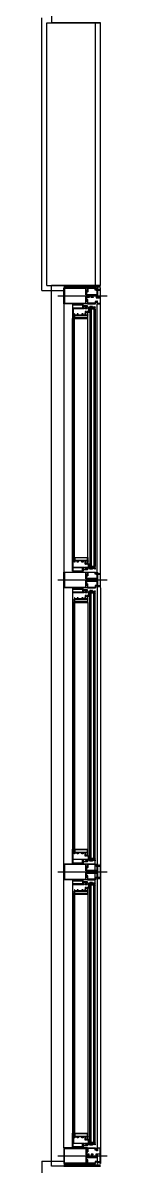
# Model space of a CAD drawing. Header units: millimetres. Extents: x 8456 to 190005487, y 619 to 455456909.
# Drawn here: x 197708 to 197749, y 155303 to 156027 of the extents above; entities that cross this region are included whole.
import ezdxf

# ---------------------------------------------------------------- set-up
doc = ezdxf.new("R2010")
doc.units = ezdxf.units.MM
doc.header["$LTSCALE"] = 400
doc.header["$MEASUREMENT"] = 0
doc.layers.get('0').update_dxf_attribs({"linetype": 'CONTINUOUS'})
doc.layers.get('Defpoints').update_dxf_attribs({"color": 153, "linetype": 'CONTINUOUS'})
for name, color, linetype in [('AA-HAT-타일', 8, 'CONTINUOUS'), ('AA-WALL-조적벽', 3, 'CONTINUOUS'), ('AA-WID', 4, 'CONTINUOUS')]:
    doc.layers.add(name, color=color, linetype=linetype)
doc.layers.add('G-창호공차', color=31, linetype='CONTINUOUS', plot=False)

# ---------------------------------------------------------------- blocks, each defined once
blk = doc.blocks.new('A$C2DB436D3')
at = {"layer": 'AA-HAT-타일', "color": 8}
for p, q in [((8763.9, 18348.8, 2515.7), (8763.9, 17552.4, 2515.7)), ((8755.1, 17310.4, 2515.7), (8755.1, 17556.8, 2515.7)), ((8807.9, 17314.8, 2515.7), (8807.9, 17552.4, 2515.7)), ((8755.1, 17310.4, 2515.7), (8774.9, 17310.4, 2515.7)), ((8763.9, 16518.4, 2515.7), (8763.9, 17314.8, 2515.7)), ((8755.1, 16522.8, 2515.7), (8755.1, 16263.2, 2515.7)), ((8755.1, 16522.8, 2515.7), (8774.9, 16522.8, 2515.7))]:
    blk.add_line(p, q, dxfattribs=at)
at = {"layer": 'AA-WALL-조적벽', "color": 8}
for p, q in [((8759.5, 17552.4, 2515.7), (8803.5, 17552.4, 2515.7)), ((8759.5, 17314.8, 2515.7), (8759.5, 17552.4, 2515.7)), ((8803.5, 17314.8, 2515.7), (8803.5, 17552.4, 2515.7)), ((8759.5, 17314.8, 2515.7), (8803.5, 17314.8, 2515.7))]:
    blk.add_line(p, q, dxfattribs=at)
at = {"layer": 'AA-WID', "color": 8}
for p, q in [((8769.6, 17305.4, 2515.7), (8813.9, 17305.4, 2515.7)), ((8774.9, 17298.3, 2515.7), (8774.9, 17055.7, 2515.7)), ((8783.7, 17068.9, 2515.7), (8783.7, 17294, 2515.7)), ((8796.1, 17289.7, 2515.7), (8796.5, 17289.7, 2515.7)), ((8802.9, 17293.3, 2515.7), (8797.6, 17293.9, 2515.7)), ((8798.3, 17293.3, 2515.7), (8799.6, 17293.3, 2515.7)), ((8798.3, 17293.3, 2515.7), (8798.3, 17060.6, 2515.7)), ((8803.1, 17293.3, 2515.7), (8798.3, 17293.3, 2515.7)), ((8799.4, 17293.3, 2515.7), (8799.4, 17060.6, 2515.7)), ((8802, 17293.3, 2515.7), (8802, 17060.6, 2515.7)), ((8803.1, 17293.3, 2515.7), (8803.1, 17060.6, 2515.7)), ((8804.9, 17055.7, 2515.7), (8804.9, 17298.3, 2515.7)), ((8807.9, 17055.7, 2515.7), (8807.9, 17298.3, 2515.7)), ((8782.6, 17068.9, 2515.7), (8782.6, 17285.1, 2515.7)), ((8784.4, 17068.9, 2515.7), (8784.4, 17285.1, 2515.7)), ((8796.5, 17068.9, 2515.7), (8796.5, 17288, 2515.7)), ((8798.3, 17060.6, 2515.7), (8799.6, 17060.6, 2515.7)), ((8802, 17060.6, 2515.7), (8803.1, 17060.6, 2515.7)), ((8769.6, 17048.6, 2515.7), (8813.9, 17048.6, 2515.7)), ((8774.9, 16534.9, 2515.7), (8774.9, 17041.4, 2515.7)), ((8804.9, 17041.4, 2515.7), (8804.9, 16534.9, 2515.7)), ((8807.9, 17041.4, 2515.7), (8807.9, 16534.9, 2515.7)), ((8798.3, 17036.5, 2515.7), (8799.6, 17036.5, 2515.7)), ((8798.3, 16796.6, 2515.7), (8798.3, 17036.5, 2515.7)), ((8799.4, 16796.6, 2515.7), (8799.4, 17036.5, 2515.7)), ((8802, 17036.5, 2515.7), (8803.1, 17036.5, 2515.7)), ((8802, 16796.6, 2515.7), (8802, 17036.5, 2515.7)), ((8803.1, 16539.8, 2515.7), (8803.1, 17036.5, 2515.7)), ((8782.6, 17028.2, 2515.7), (8782.6, 16804.9, 2515.7)), ((8783.7, 17028.2, 2515.7), (8783.7, 16804.9, 2515.7)), ((8784.4, 17028.2, 2515.7), (8784.4, 16804.9, 2515.7)), ((8796.5, 17028.2, 2515.7), (8796.5, 16798.7, 2515.7)), ((8798.3, 16796.6, 2515.7), (8799.6, 16796.6, 2515.7)), ((8802, 16796.6, 2515.7), (8803.1, 16796.6, 2515.7)), ((8769.6, 16784.6, 2515.7), (8813.9, 16784.6, 2515.7)), ((8798.3, 16539.8, 2515.7), (8798.3, 16772.5, 2515.7)), ((8798.3, 16772.5, 2515.7), (8799.6, 16772.5, 2515.7)), ((8799.4, 16539.8, 2515.7), (8799.4, 16772.5, 2515.7)), ((8802, 16539.8, 2515.7), (8802, 16772.5, 2515.7)), ((8802, 16772.5, 2515.7), (8803.1, 16772.5, 2515.7)), ((8782.6, 16764.2, 2515.7), (8782.6, 16548.1, 2515.7)), ((8783.7, 16764.2, 2515.7), (8783.7, 16539.1, 2515.7)), ((8784.4, 16764.2, 2515.7), (8784.4, 16548.1, 2515.7)), ((8796.5, 16770.4, 2515.7), (8796.5, 16545.1, 2515.7)), ((8796.1, 16543.4, 2515.7), (8796.5, 16543.4, 2515.7)), ((8802.9, 16539.8, 2515.7), (8797.6, 16539.2, 2515.7)), ((8798.3, 16539.8, 2515.7), (8799.6, 16539.8, 2515.7)), ((8803.1, 16539.8, 2515.7), (8798.3, 16539.8, 2515.7)), ((8769.6, 16527.7, 2515.7), (8813.9, 16527.7, 2515.7))]:
    blk.add_line(p, q, dxfattribs=at)
at = {"layer": 'AA-WID', "color": 8, "elevation": 2515.7}
for points in [[(8796.1, 17312.6), (8796.1, 17310.6, -1), (8795.8, 17310.6), (8795.8, 17310.8), (8795.5, 17310.8), (8795.5, 17309.5), (8795.8, 17309.5), (8795.8, 17309.7, -1), (8796.1, 17309.7), (8796.1, 17308.9, -0.414214), (8795.9, 17308.8), (8795.5, 17308.8, 0.414214), (8795.4, 17308.7), (8795.4, 17306.9, 0.414214), (8795.5, 17306.8), (8798.5, 17306.8), (8798.6, 17306.8), (8798.7, 17306.8), (8804.6, 17306.8, 0.414214), (8804.9, 17307.1), (8804.9, 17310), (8804.7, 17310, -1), (8804.7, 17310.4), (8804.9, 17310.4), (8804.9, 17312.6), (8805.3, 17312.6), (8805.3, 17311.5, 0.414214), (8805.4, 17311.4), (8807.2, 17311.4, -1), (8807.2, 17311), (8805.4, 17311, 0.414214), (8805.3, 17310.9), (8805.3, 17304.2, -0.414214), (8805.1, 17304), (8804.5, 17304), (8804.5, 17304.3), (8804.8, 17304.4, 0.322823), (8804.9, 17304.5), (8804.9, 17306.3, 0.414214), (8804.7, 17306.4), (8801.2, 17306.4, 0.414214), (8801.1, 17306.3), (8801.1, 17304.5, 0.284079), (8801.2, 17304.4), (8801.3, 17304.3), (8801.3, 17304), (8799.6, 17304, -0.414214), (8799.5, 17304.1), (8799.5, 17304.6, -1), (8799.8, 17304.6), (8799.8, 17304.5, 0.414214), (8799.9, 17304.4), (8800.5, 17304.4, 0.414214), (8800.7, 17304.6), (8800.7, 17306.2, 0.414214), (8800.5, 17306.4), (8799.9, 17306.4, 0.414214), (8799.8, 17306.3), (8799.8, 17306.2, -1), (8799.5, 17306.2), (8799.5, 17306.3, 0.414214), (8799.4, 17306.4), (8797.8, 17306.4, 0.414214), (8797.7, 17306.3), (8797.7, 17306.2, -1), (8797.4, 17306.2), (8797.4, 17306.3, 0.414214), (8797.3, 17306.4), (8796.7, 17306.4, 0.414214), (8796.5, 17306.2), (8796.5, 17304.6, 0.414214), (8796.7, 17304.4), (8797.3, 17304.4, 0.414214), (8797.4, 17304.5), (8797.4, 17304.6, -1), (8797.7, 17304.6), (8797.7, 17304.1, -0.414214), (8797.6, 17304), (8795.5, 17304, 0.414214), (8795.4, 17303.9), (8795.4, 17301.9, 0.414214), (8795.5, 17301.8), (8795.6, 17301.8, 0.414214), (8795.7, 17301.9), (8795.7, 17302.2, -1), (8796.1, 17302.2), (8796.1, 17301.1, -1), (8795.8, 17301.1), (8795.8, 17301.3), (8795.5, 17301.3), (8795.5, 17300), (8795.8, 17300), (8795.8, 17300.2, -1), (8796.1, 17300.2), (8796.1, 17298.3), (8774.9, 17298.3), (8774.9, 17312.6)], [(8795.8, 17306.3), (8795, 17306.3, -0.414214), (8794.8, 17306.4), (8794.8, 17311.9, 0.414214), (8794.7, 17312), (8775.6, 17312, 0.414214), (8775.5, 17311.9), (8775.5, 17298.9, 0.414214), (8775.6, 17298.8), (8794.7, 17298.8, 0.414214), (8794.8, 17298.9), (8794.8, 17304.4, -0.414214), (8795, 17304.5), (8795.8, 17304.5, 0.414214), (8795.9, 17304.6), (8795.9, 17306.2, 0.414214)], [(8795.6, 17309.5, -0.414214), (8795.5, 17309.6), (8795.5, 17310.6, -0.414214), (8795.6, 17310.8), (8795.7, 17310.8, -0.414214), (8795.8, 17310.6), (8795.8, 17310.5, 0.696601), (8796.1, 17310.5), (8796.1, 17312.6), (8803.3, 17312.6, -0.414214), (8803.5, 17312.3), (8803.5, 17310.9), (8804.7, 17310.9), (8804.7, 17310.5), (8803.3, 17310.5, -0.414214), (8803.1, 17310.7), (8803.1, 17312.1), (8796.6, 17312.1), (8796.6, 17309.1), (8796.1, 17309.1), (8796.1, 17309.8, 0.696601), (8795.8, 17309.8), (8795.8, 17309.6, -0.414214), (8795.7, 17309.5)], [(8807.5, 17311), (8805.5, 17311, 1), (8805.5, 17310.7), (8807.5, 17310.7, -0.414214), (8807.6, 17310.6), (8807.6, 17304.1, -0.414214), (8807.4, 17303.9), (8804.5, 17303.9), (8804.5, 17304.3), (8804.8, 17304.5), (8804.8, 17304.8), (8804.4, 17304.8, 0.414214), (8804.1, 17304.6), (8804.1, 17303.8, 0.414214), (8804.4, 17303.6), (8807.4, 17303.6, -0.414214), (8807.6, 17303.4), (8807.6, 17298.7, -0.414214), (8807.5, 17298.6), (8805.3, 17298.6, -0.414214), (8805.2, 17298.7), (8805.2, 17300.8), (8804.7, 17300.8, 1), (8804.7, 17300.5), (8804.9, 17300.5), (8804.9, 17298.3), (8807.9, 17298.3), (8807.9, 17312.6), (8807.6, 17312.6), (8807.6, 17311.1, -0.414214)], [(8795.6, 17301.3, 0.414214), (8795.5, 17301.2), (8795.5, 17300.2, 0.414214), (8795.6, 17300), (8795.7, 17300, 0.414214), (8795.8, 17300.2), (8795.8, 17300.3, -0.696601), (8796.1, 17300.3), (8796.1, 17298.3), (8803.3, 17298.3, 0.414214), (8803.5, 17298.5), (8803.5, 17299.9), (8804.7, 17299.9), (8804.7, 17300.3), (8803.3, 17300.3, 0.414214), (8803.1, 17300.1), (8803.1, 17298.7), (8796.6, 17298.7), (8796.6, 17301.7), (8796.1, 17301.7), (8796.1, 17301, -0.696601), (8795.8, 17301), (8795.8, 17301.2, 0.414214), (8795.7, 17301.3)], [(8783.7, 17285.1), (8783.7, 17285.8, 1), (8783.4, 17285.8), (8783.4, 17285.5), (8783.1, 17285.5), (8783.1, 17287.3), (8783.4, 17287.3), (8783.4, 17286.9, 1), (8783.7, 17286.9), (8783.7, 17287.7), (8783.1, 17287.7), (8783.1, 17293.7, -0.414213), (8783.3, 17294), (8793, 17294, 0.414213), (8793.1, 17294.1), (8793.1, 17294.5, 1), (8792.8, 17294.5), (8792.8, 17294.4), (8792.3, 17294.4, -0.414214), (8792.2, 17294.5), (8792.2, 17295.8, -0.414214), (8792.3, 17295.9), (8792.8, 17295.9), (8792.8, 17295.8, 1), (8793.1, 17295.8), (8793.1, 17295.9), (8794.2, 17295.9), (8794.2, 17295.8, 1), (8794.4, 17295.8), (8794.4, 17295.9), (8795, 17295.9, -0.414214), (8795.1, 17295.8), (8795.1, 17294.5, -0.414214), (8795, 17294.4), (8794.4, 17294.4), (8794.4, 17294.5, 1), (8794.2, 17294.5), (8794.2, 17294.1, 0.414214), (8794.3, 17294), (8796.1, 17294), (8796.1, 17294.7, 0.414214), (8795.9, 17294.8), (8795.9, 17294.8, 0.414214), (8795.8, 17294.7), (8795.8, 17294.4), (8795.5, 17294.4), (8795.5, 17295.9), (8795.8, 17295.9), (8795.8, 17295.6, 1), (8796.1, 17295.6), (8796.1, 17296.4), (8793.7, 17296.4), (8793.6, 17296.3), (8793.6, 17296.4), (8792.4, 17296.4, -0.414214), (8792.3, 17296.5), (8792.3, 17297.6), (8790.6, 17297.6), (8790.6, 17298, 0.414214), (8790.3, 17298.3, 0.414214), (8790.1, 17298), (8790.1, 17297.6), (8784.4, 17297.6), (8784.4, 17298, 0.414214), (8784.2, 17298.3, 0.414214), (8784, 17298), (8784, 17297.6), (8782.6, 17297.6), (8782.6, 17285.1)], [(8783.7, 17068.9), (8783.7, 17068.1, -1), (8783.4, 17068.1), (8783.4, 17068.5), (8783.1, 17068.5), (8783.1, 17066.7), (8783.4, 17066.7), (8783.4, 17067, -1), (8783.7, 17067), (8783.7, 17066.3), (8783.1, 17066.3), (8783.1, 17060.2, 0.414213), (8783.3, 17060), (8793, 17060, -0.414213), (8793.1, 17059.9), (8793.1, 17059.4, -1), (8792.8, 17059.4), (8792.8, 17059.6), (8792.3, 17059.6, 0.414214), (8792.2, 17059.4), (8792.2, 17058.1, 0.414214), (8792.3, 17058), (8792.8, 17058), (8792.8, 17058.1, -1), (8793.1, 17058.1), (8793.1, 17058), (8794.2, 17058), (8794.2, 17058.1, -1), (8794.4, 17058.1), (8794.4, 17058), (8795, 17058, 0.414214), (8795.1, 17058.1), (8795.1, 17059.4, 0.414214), (8795, 17059.6), (8794.4, 17059.6), (8794.4, 17059.4, -1), (8794.2, 17059.4), (8794.2, 17059.9, -0.414214), (8794.3, 17060), (8796.1, 17060), (8796.1, 17059.2, -0.414214), (8796, 17059.1), (8796, 17059.1, -0.414214), (8795.8, 17059.2), (8795.8, 17059.6), (8795.5, 17059.6), (8795.5, 17058), (8795.8, 17058), (8795.8, 17058.3, -1), (8796.1, 17058.3), (8796.1, 17057.6), (8793.7, 17057.6), (8793.6, 17057.6), (8793.6, 17057.6), (8792.4, 17057.6, 0.414214), (8792.3, 17057.5), (8792.3, 17056.4), (8790.6, 17056.4), (8790.6, 17055.9, -0.414214), (8790.3, 17055.7, -0.414214), (8790.1, 17055.9), (8790.1, 17056.4), (8784.4, 17056.4), (8784.4, 17055.9, -0.414214), (8784.2, 17055.7, -0.414214), (8784, 17055.9), (8784, 17056.4), (8782.6, 17056.4), (8782.6, 17068.9)], [(8795.6, 17052.7, -0.414214), (8795.5, 17052.8), (8795.5, 17053.8, -0.414214), (8795.6, 17053.9), (8795.7, 17053.9, -0.414214), (8795.8, 17053.8), (8795.8, 17053.6, 0.696601), (8796.1, 17053.6), (8796.1, 17055.7), (8803.3, 17055.7, -0.414214), (8803.5, 17055.5), (8803.5, 17054.1), (8804.7, 17054.1), (8804.7, 17053.6), (8803.3, 17053.6, -0.414214), (8803.1, 17053.8), (8803.1, 17055.3), (8796.6, 17055.3), (8796.6, 17052.3), (8796.1, 17052.3), (8796.1, 17053, 0.696601), (8795.8, 17053), (8795.8, 17052.8, -0.414214), (8795.7, 17052.7)], [(8783.7, 17028.2), (8783.7, 17029, 1), (8783.4, 17029), (8783.4, 17028.6), (8783.1, 17028.6), (8783.1, 17030.4), (8783.4, 17030.4), (8783.4, 17030.1, 1), (8783.7, 17030.1), (8783.7, 17030.8), (8783.1, 17030.8), (8783.1, 17036.9, -0.414213), (8783.3, 17037.1), (8793, 17037.1, 0.414213), (8793.1, 17037.2), (8793.1, 17037.7, 1), (8792.8, 17037.7), (8792.8, 17037.6), (8792.3, 17037.6, -0.414214), (8792.2, 17037.7), (8792.2, 17039, -0.414214), (8792.3, 17039.1), (8792.8, 17039.1), (8792.8, 17039, 1), (8793.1, 17039), (8793.1, 17039.1), (8794.2, 17039.1), (8794.2, 17039, 1), (8794.4, 17039), (8794.4, 17039.1), (8795, 17039.1, -0.414214), (8795.1, 17039), (8795.1, 17037.7, -0.414214), (8795, 17037.6), (8794.4, 17037.6), (8794.4, 17037.7, 1), (8794.2, 17037.7), (8794.2, 17037.2, 0.414214), (8794.3, 17037.1), (8796.1, 17037.1), (8796.1, 17037.9, 0.414214), (8796, 17038), (8796, 17038, 0.414214), (8795.8, 17037.9), (8795.8, 17037.6), (8795.5, 17037.6), (8795.5, 17039.1), (8795.8, 17039.1), (8795.8, 17038.8, 1), (8796.1, 17038.8), (8796.1, 17039.5), (8793.7, 17039.5), (8793.6, 17039.5), (8793.6, 17039.5), (8792.4, 17039.5, -0.414214), (8792.3, 17039.6), (8792.3, 17040.7), (8790.6, 17040.7), (8790.6, 17041.2, 0.414214), (8790.3, 17041.4, 0.414214), (8790.1, 17041.2), (8790.1, 17040.7), (8784.4, 17040.7), (8784.4, 17041.2, 0.414214), (8784.2, 17041.4, 0.414214), (8784, 17041.2), (8784, 17040.7), (8782.6, 17040.7), (8782.6, 17028.2)], [(8795.6, 17044.4, 0.414214), (8795.5, 17044.3), (8795.5, 17043.3, 0.414214), (8795.6, 17043.2), (8795.7, 17043.2, 0.414214), (8795.8, 17043.3), (8795.8, 17043.5, -0.696601), (8796.1, 17043.5), (8796.1, 17041.4), (8803.3, 17041.4, 0.414214), (8803.5, 17041.6), (8803.5, 17043.1), (8804.7, 17043.1), (8804.7, 17043.5), (8803.3, 17043.5, 0.414214), (8803.1, 17043.3), (8803.1, 17041.8), (8796.6, 17041.8), (8796.6, 17044.8), (8796.1, 17044.8), (8796.1, 17044.2, -0.696601), (8795.8, 17044.2), (8795.8, 17044.3, 0.414214), (8795.7, 17044.4)], [(8783.7, 16804.9), (8783.7, 16804.1, -1), (8783.4, 16804.1), (8783.4, 16804.5), (8783.1, 16804.5), (8783.1, 16802.7), (8783.4, 16802.7), (8783.4, 16803, -1), (8783.7, 16803), (8783.7, 16802.3), (8783.1, 16802.3), (8783.1, 16796.2, 0.414213), (8783.3, 16796), (8793, 16796, -0.414213), (8793.1, 16795.9), (8793.1, 16795.4, -1), (8792.8, 16795.4), (8792.8, 16795.6), (8792.3, 16795.6, 0.414214), (8792.2, 16795.4), (8792.2, 16794.1, 0.414214), (8792.3, 16794), (8792.8, 16794), (8792.8, 16794.1, -1), (8793.1, 16794.1), (8793.1, 16794), (8794.2, 16794), (8794.2, 16794.1, -1), (8794.4, 16794.1), (8794.4, 16794), (8795, 16794, 0.414214), (8795.1, 16794.1), (8795.1, 16795.4, 0.414214), (8795, 16795.6), (8794.4, 16795.6), (8794.4, 16795.4, -1), (8794.2, 16795.4), (8794.2, 16795.9, -0.414214), (8794.3, 16796), (8796.1, 16796), (8796.1, 16795.2, -0.414214), (8796, 16795.1), (8796, 16795.1, -0.414214), (8795.8, 16795.2), (8795.8, 16795.6), (8795.5, 16795.6), (8795.5, 16794), (8795.8, 16794), (8795.8, 16794.3, -1), (8796.1, 16794.3), (8796.1, 16793.6), (8793.7, 16793.6), (8793.6, 16793.6), (8793.6, 16793.6), (8792.4, 16793.6, 0.414214), (8792.3, 16793.5), (8792.3, 16792.4), (8790.6, 16792.4), (8790.6, 16791.9, -0.414214), (8790.3, 16791.7, -0.414214), (8790.1, 16791.9), (8790.1, 16792.4), (8784.4, 16792.4), (8784.4, 16791.9, -0.414214), (8784.2, 16791.7, -0.414214), (8784, 16791.9), (8784, 16792.4), (8782.6, 16792.4), (8782.6, 16804.9)], [(8795.6, 16788.7, -0.414214), (8795.5, 16788.8), (8795.5, 16789.8, -0.414214), (8795.6, 16789.9), (8795.7, 16789.9, -0.414214), (8795.8, 16789.8), (8795.8, 16789.6, 0.696601), (8796.1, 16789.6), (8796.1, 16791.7), (8803.3, 16791.7, -0.414214), (8803.5, 16791.5), (8803.5, 16790.1), (8804.7, 16790.1), (8804.7, 16789.6), (8803.3, 16789.6, -0.414214), (8803.1, 16789.8), (8803.1, 16791.3), (8796.6, 16791.3), (8796.6, 16788.3), (8796.1, 16788.3), (8796.1, 16789, 0.696601), (8795.8, 16789), (8795.8, 16788.8, -0.414214), (8795.7, 16788.7)], [(8783.7, 16764.2), (8783.7, 16765, 1), (8783.4, 16765), (8783.4, 16764.6), (8783.1, 16764.6), (8783.1, 16766.4), (8783.4, 16766.4), (8783.4, 16766.1, 1), (8783.7, 16766.1), (8783.7, 16766.8), (8783.1, 16766.8), (8783.1, 16772.9, -0.414213), (8783.3, 16773.1), (8793, 16773.1, 0.414213), (8793.1, 16773.2), (8793.1, 16773.7, 1), (8792.8, 16773.7), (8792.8, 16773.6), (8792.3, 16773.6, -0.414214), (8792.2, 16773.7), (8792.2, 16775, -0.414214), (8792.3, 16775.1), (8792.8, 16775.1), (8792.8, 16775, 1), (8793.1, 16775), (8793.1, 16775.1), (8794.2, 16775.1), (8794.2, 16775, 1), (8794.4, 16775), (8794.4, 16775.1), (8795, 16775.1, -0.414214), (8795.1, 16775), (8795.1, 16773.7, -0.414214), (8795, 16773.6), (8794.4, 16773.6), (8794.4, 16773.7, 1), (8794.2, 16773.7), (8794.2, 16773.2, 0.414214), (8794.3, 16773.1), (8796.1, 16773.1), (8796.1, 16773.9, 0.414214), (8796, 16774), (8796, 16774, 0.414214), (8795.8, 16773.9), (8795.8, 16773.6), (8795.5, 16773.6), (8795.5, 16775.1), (8795.8, 16775.1), (8795.8, 16774.8, 1), (8796.1, 16774.8), (8796.1, 16775.5), (8793.7, 16775.5), (8793.6, 16775.5), (8793.6, 16775.5), (8792.4, 16775.5, -0.414214), (8792.3, 16775.6), (8792.3, 16776.7), (8790.6, 16776.7), (8790.6, 16777.2, 0.414214), (8790.3, 16777.4, 0.414214), (8790.1, 16777.2), (8790.1, 16776.7), (8784.4, 16776.7), (8784.4, 16777.2, 0.414214), (8784.2, 16777.4, 0.414214), (8784, 16777.2), (8784, 16776.7), (8782.6, 16776.7), (8782.6, 16764.2)], [(8795.6, 16780.4, 0.414214), (8795.5, 16780.3), (8795.5, 16779.3, 0.414214), (8795.6, 16779.2), (8795.7, 16779.2, 0.414214), (8795.8, 16779.3), (8795.8, 16779.5, -0.696601), (8796.1, 16779.5), (8796.1, 16777.4), (8803.3, 16777.4, 0.414214), (8803.5, 16777.6), (8803.5, 16779.1), (8804.7, 16779.1), (8804.7, 16779.5), (8803.3, 16779.5, 0.414214), (8803.1, 16779.3), (8803.1, 16777.8), (8796.6, 16777.8), (8796.6, 16780.8), (8796.1, 16780.8), (8796.1, 16780.2, -0.696601), (8795.8, 16780.2), (8795.8, 16780.3, 0.414214), (8795.7, 16780.4)], [(8783.7, 16548.1), (8783.7, 16547.3, -1), (8783.4, 16547.3), (8783.4, 16547.6), (8783.1, 16547.6), (8783.1, 16545.9), (8783.4, 16545.9), (8783.4, 16546.2, -1), (8783.7, 16546.2), (8783.7, 16545.4), (8783.1, 16545.4), (8783.1, 16539.4, 0.414213), (8783.3, 16539.1), (8793, 16539.1, -0.414213), (8793.1, 16539), (8793.1, 16538.6, -1), (8792.8, 16538.6), (8792.8, 16538.7), (8792.3, 16538.7, 0.414214), (8792.2, 16538.6), (8792.2, 16537.3, 0.414214), (8792.3, 16537.2), (8792.8, 16537.2), (8792.8, 16537.3, -1), (8793.1, 16537.3), (8793.1, 16537.2), (8794.2, 16537.2), (8794.2, 16537.3, -1), (8794.4, 16537.3), (8794.4, 16537.2), (8795, 16537.2, 0.414214), (8795.1, 16537.3), (8795.1, 16538.6, 0.414214), (8795, 16538.7), (8794.4, 16538.7), (8794.4, 16538.6, -1), (8794.2, 16538.6), (8794.2, 16539, -0.414214), (8794.3, 16539.1), (8796.1, 16539.1), (8796.1, 16538.4, -0.414214), (8795.9, 16538.3), (8795.9, 16538.3, -0.414214), (8795.8, 16538.4), (8795.8, 16538.7), (8795.5, 16538.7), (8795.5, 16537.2), (8795.8, 16537.2), (8795.8, 16537.5, -1), (8796.1, 16537.5), (8796.1, 16536.7), (8793.7, 16536.7), (8793.6, 16536.8), (8793.6, 16536.7), (8792.4, 16536.7, 0.414214), (8792.3, 16536.6), (8792.3, 16535.5), (8790.6, 16535.5), (8790.6, 16535.1, -0.414214), (8790.3, 16534.9, -0.414214), (8790.1, 16535.1), (8790.1, 16535.5), (8784.4, 16535.5), (8784.4, 16535.1, -0.414214), (8784.2, 16534.9, -0.414214), (8784, 16535.1), (8784, 16535.5), (8782.6, 16535.5), (8782.6, 16548.1)], [(8796.1, 16520.6), (8796.1, 16522.5, 1), (8795.8, 16522.5), (8795.8, 16522.3), (8795.5, 16522.3), (8795.5, 16523.6), (8795.8, 16523.6), (8795.8, 16523.4, 1), (8796.1, 16523.4), (8796.1, 16524.2, 0.414214), (8795.9, 16524.3), (8795.5, 16524.3, -0.414214), (8795.4, 16524.4), (8795.4, 16526.2, -0.414214), (8795.5, 16526.3), (8798.5, 16526.3), (8798.6, 16526.3), (8798.7, 16526.3), (8804.6, 16526.3, -0.414214), (8804.9, 16526.1), (8804.9, 16523.1), (8804.7, 16523.1, 1), (8804.7, 16522.8), (8804.9, 16522.8), (8804.9, 16520.6), (8805.3, 16520.6), (8805.3, 16521.6, -0.414214), (8805.4, 16521.7), (8807.2, 16521.7, 1), (8807.2, 16522.1), (8805.4, 16522.1, -0.414214), (8805.3, 16522.2), (8805.3, 16528.9, 0.414214), (8805.1, 16529.1), (8804.5, 16529.1), (8804.5, 16528.8), (8804.8, 16528.7, -0.322823), (8804.9, 16528.6), (8804.9, 16526.8, -0.414214), (8804.7, 16526.7), (8801.2, 16526.7, -0.414214), (8801.1, 16526.8), (8801.1, 16528.6, -0.284079), (8801.2, 16528.7), (8801.3, 16528.8), (8801.3, 16529.1), (8799.6, 16529.1, 0.414214), (8799.5, 16529), (8799.5, 16528.5, 1), (8799.8, 16528.5), (8799.8, 16528.6, -0.414214), (8799.9, 16528.7), (8800.5, 16528.7, -0.414214), (8800.7, 16528.5), (8800.7, 16526.9, -0.414214), (8800.5, 16526.7), (8799.9, 16526.7, -0.414214), (8799.8, 16526.8), (8799.8, 16526.9, 1), (8799.5, 16526.9), (8799.5, 16526.8, -0.414214), (8799.4, 16526.7), (8797.8, 16526.7, -0.414214), (8797.7, 16526.8), (8797.7, 16526.9, 1), (8797.4, 16526.9), (8797.4, 16526.8, -0.414214), (8797.3, 16526.7), (8796.7, 16526.7, -0.414214), (8796.5, 16526.9), (8796.5, 16528.5, -0.414214), (8796.7, 16528.7), (8797.3, 16528.7, -0.414214), (8797.4, 16528.6), (8797.4, 16528.5, 1), (8797.7, 16528.5), (8797.7, 16529, 0.414214), (8797.6, 16529.1), (8795.5, 16529.1, -0.414214), (8795.4, 16529.2), (8795.4, 16531.2, -0.414214), (8795.5, 16531.3), (8795.6, 16531.3, -0.414214), (8795.7, 16531.2), (8795.7, 16530.9, 1), (8796.1, 16530.9), (8796.1, 16532, 1), (8795.8, 16532), (8795.8, 16531.8), (8795.5, 16531.8), (8795.5, 16533.1), (8795.8, 16533.1), (8795.8, 16532.9, 1), (8796.1, 16532.9), (8796.1, 16534.9), (8774.9, 16534.9), (8774.9, 16520.6)], [(8795.8, 16526.8), (8795, 16526.8, 0.414214), (8794.8, 16526.7), (8794.8, 16521.2, -0.414214), (8794.7, 16521.1), (8775.6, 16521.1, -0.414214), (8775.5, 16521.2), (8775.5, 16534.2, -0.414214), (8775.6, 16534.3), (8794.7, 16534.3, -0.414214), (8794.8, 16534.2), (8794.8, 16528.7, 0.414214), (8795, 16528.6), (8795.8, 16528.6, -0.414214), (8795.9, 16528.5), (8795.9, 16526.9, -0.414214)], [(8795.6, 16531.8, -0.414214), (8795.5, 16531.9), (8795.5, 16532.9, -0.414214), (8795.6, 16533.1), (8795.7, 16533.1, -0.414214), (8795.8, 16532.9), (8795.8, 16532.8, 0.696601), (8796.1, 16532.8), (8796.1, 16534.9), (8803.3, 16534.9, -0.414214), (8803.5, 16534.6), (8803.5, 16533.2), (8804.7, 16533.2), (8804.7, 16532.8), (8803.3, 16532.8, -0.414214), (8803.1, 16533), (8803.1, 16534.4), (8796.6, 16534.4), (8796.6, 16531.4), (8796.1, 16531.4), (8796.1, 16532.1, 0.696601), (8795.8, 16532.1), (8795.8, 16531.9, -0.414214), (8795.7, 16531.8)], [(8807.5, 16522.1), (8805.5, 16522.1, -1), (8805.5, 16522.4), (8807.5, 16522.4, 0.414214), (8807.6, 16522.5), (8807.6, 16529, 0.414214), (8807.4, 16529.2), (8804.5, 16529.2), (8804.5, 16528.8), (8804.8, 16528.6), (8804.8, 16528.3), (8804.4, 16528.3, -0.414214), (8804.1, 16528.5), (8804.1, 16529.3, -0.414214), (8804.4, 16529.5), (8807.4, 16529.5, 0.414214), (8807.6, 16529.7), (8807.6, 16534.4, 0.414214), (8807.5, 16534.5), (8805.3, 16534.5, 0.414214), (8805.2, 16534.4), (8805.2, 16532.3), (8804.7, 16532.3, -1), (8804.7, 16532.7), (8804.9, 16532.7), (8804.9, 16534.9), (8807.9, 16534.9), (8807.9, 16520.6), (8807.6, 16520.6), (8807.6, 16522, 0.414214)], [(8795.6, 16523.6, 0.414214), (8795.5, 16523.5), (8795.5, 16522.5, 0.414214), (8795.6, 16522.3), (8795.7, 16522.3, 0.414214), (8795.8, 16522.5), (8795.8, 16522.6, -0.696601), (8796.1, 16522.6), (8796.1, 16520.6), (8803.3, 16520.6, 0.414214), (8803.5, 16520.8), (8803.5, 16522.2), (8804.7, 16522.2), (8804.7, 16522.6), (8803.3, 16522.6, 0.414214), (8803.1, 16522.4), (8803.1, 16521), (8796.6, 16521), (8796.6, 16524), (8796.1, 16524), (8796.1, 16523.3, -0.696601), (8795.8, 16523.3), (8795.8, 16523.5, 0.414214), (8795.7, 16523.6)]]:
    blk.add_lwpolyline(points, format="xyb", close=True, dxfattribs=at)
for points in [[(8791.8, 17297.2), (8791.8, 17294.4), (8783.1, 17294.4), (8783.1, 17297.2)], [(8802.9, 17293.3), (8797.6, 17293.3), (8797.6, 17293.9), (8802.9, 17293.9)], [(8784.8, 17285.5), (8784.8, 17287.7), (8796.1, 17287.7), (8796.1, 17285.5)], [(8784.8, 17068.5), (8784.8, 17066.3), (8796.1, 17066.3), (8796.1, 17068.5)], [(8791.8, 17056.8), (8791.8, 17059.6), (8783.1, 17059.6), (8783.1, 17056.8)], [(8802.9, 17060.6), (8797.6, 17060.6), (8797.6, 17060.1), (8802.9, 17060.1)], [(8791.8, 17040.3), (8791.8, 17037.6), (8783.1, 17037.6), (8783.1, 17040.3)], [(8784.8, 17028.6), (8784.8, 17030.8), (8796.1, 17030.8), (8796.1, 17028.6)], [(8802.9, 17036.5), (8797.6, 17036.5), (8797.6, 17037), (8802.9, 17037)], [(8784.8, 16804.5), (8784.8, 16802.3), (8796.1, 16802.3), (8796.1, 16804.5)], [(8791.8, 16792.8), (8791.8, 16795.6), (8783.1, 16795.6), (8783.1, 16792.8)], [(8802.9, 16796.6), (8797.6, 16796.6), (8797.6, 16796.1), (8802.9, 16796.1)], [(8791.8, 16776.3), (8791.8, 16773.6), (8783.1, 16773.6), (8783.1, 16776.3)], [(8802.9, 16772.5), (8797.6, 16772.5), (8797.6, 16773), (8802.9, 16773)], [(8784.8, 16764.6), (8784.8, 16766.8), (8796.1, 16766.8), (8796.1, 16764.6)], [(8784.8, 16547.6), (8784.8, 16545.4), (8796.1, 16545.4), (8796.1, 16547.6)], [(8791.8, 16536), (8791.8, 16538.7), (8783.1, 16538.7), (8783.1, 16536)], [(8802.9, 16539.8), (8797.6, 16539.8), (8797.6, 16539.2), (8802.9, 16539.2)]]:
    blk.add_lwpolyline(points, close=True, dxfattribs=at)
for points in [[(8796.5, 17288), (8796.6, 17288, 1), (8796.6, 17288.4), (8796.5, 17288.4), (8796.5, 17289.2), (8796.4, 17289.2), (8796.5, 17289.3), (8796.5, 17290.8), (8797.6, 17290.8), (8797.6, 17293.9), (8798, 17293.9), (8798, 17294.2), (8797.6, 17294.2), (8797.6, 17294.6), (8800.8, 17294.6), (8800.8, 17294.2), (8800.4, 17294.2), (8800.4, 17293.9), (8801.1, 17293.9), (8801.1, 17294.6), (8803.1, 17294.6), (8803.1, 17295.5, 0.414214), (8803, 17295.6), (8802.8, 17295.6, 0.414214), (8802.8, 17295.5), (8802.8, 17295.1), (8800.7, 17295.1), (8800.7, 17295.8), (8800.1, 17295.8, 0.414214), (8800, 17295.7), (8800, 17295.5, 0.414214), (8800.1, 17295.4), (8800.3, 17295.4), (8800.3, 17295.1), (8800, 17295.1), (8799.5, 17295.1), (8799.5, 17295.8), (8798.5, 17295.8, 0.414214), (8798.4, 17295.7), (8798.4, 17295.5, 0.414214), (8798.5, 17295.4), (8799, 17295.4), (8799, 17295.1), (8797.2, 17295.1), (8797.2, 17291.3), (8795.7, 17291.3, 0.414214), (8795.6, 17291.2, 0.414214), (8795.7, 17291), (8795.9, 17291, -0.414214), (8796.1, 17290.9, -0.414214), (8795.9, 17290.8), (8794.6, 17290.8, -0.414214), (8794.4, 17290.9, -0.414214), (8794.6, 17291), (8794.8, 17291, 0.414214), (8794.9, 17291.2, 0.414214), (8794.8, 17291.3), (8794.1, 17291.3), (8794.1, 17289.9, 0.414214), (8794.2, 17289.8), (8794.6, 17289.8, 1), (8794.6, 17290, -0.414214), (8794.5, 17290.1), (8794.5, 17290.2, -0.414214), (8794.7, 17290.3), (8795.9, 17290.3, -0.414214), (8796.1, 17290.2), (8796.1, 17290.1, -0.414214), (8795.9, 17290, 1), (8795.9, 17289.8, -0.414214), (8796.1, 17289.7), (8796.1, 17288.8, -0.414214), (8795.9, 17288.7, 1), (8795.9, 17288.4, -0.414214), (8796.1, 17288.3), (8796.1, 17288.3, -0.414214), (8795.9, 17288.1), (8794.7, 17288.1, -0.414214), (8794.5, 17288.3), (8794.5, 17288.3, -0.414214), (8794.6, 17288.4, 1), (8794.6, 17288.7), (8794.2, 17288.7, 0.414214), (8794.1, 17288.5), (8794.1, 17288.1), (8792.2, 17288.1), (8792.2, 17289.2), (8791.2, 17289.2), (8791.2, 17288.8), (8791.8, 17288.8), (8791.8, 17288.1), (8787.4, 17288.1), (8787.4, 17288.8), (8787.9, 17288.8), (8787.9, 17289.2), (8786.9, 17289.2), (8786.9, 17288.1), (8784.8, 17288.1), (8784.8, 17289.2), (8784.4, 17289.2), (8784.4, 17285.1), (8796.5, 17285.1), (8796.5, 17288)], [(8796.5, 17065.9), (8796.6, 17065.9, -1), (8796.6, 17065.6), (8796.5, 17065.6), (8796.5, 17064.8), (8796.4, 17064.7), (8796.5, 17064.7), (8796.5, 17063.1), (8797.6, 17063.1), (8797.6, 17060.1), (8798, 17060.1), (8798, 17059.8), (8797.6, 17059.8), (8797.6, 17059.3), (8800.8, 17059.3), (8800.8, 17059.8), (8800.4, 17059.8), (8800.4, 17060.1), (8801.1, 17060.1), (8801.1, 17059.3), (8803.1, 17059.3), (8803.1, 17058.5, -0.414214), (8803, 17058.4), (8802.8, 17058.4, -0.414214), (8802.8, 17058.5), (8802.8, 17058.9), (8800.7, 17058.9), (8800.7, 17058.2), (8800.1, 17058.2, -0.414214), (8800, 17058.3), (8800, 17058.4, -0.414214), (8800.1, 17058.5), (8800.3, 17058.5), (8800.3, 17058.9), (8800, 17058.9), (8799.5, 17058.9), (8799.5, 17058.2), (8798.5, 17058.2, -0.414214), (8798.4, 17058.3), (8798.4, 17058.4, -0.414214), (8798.5, 17058.5), (8799, 17058.5), (8799, 17058.9), (8797.2, 17058.9), (8797.2, 17062.7), (8795.7, 17062.7, -0.414214), (8795.6, 17062.8, -0.414214), (8795.7, 17062.9), (8795.9, 17062.9, 0.414214), (8796.1, 17063, 0.414214), (8795.9, 17063.2), (8794.6, 17063.2, 0.414214), (8794.4, 17063, 0.414214), (8794.6, 17062.9), (8794.8, 17062.9, -0.414214), (8794.9, 17062.8, -0.414214), (8794.8, 17062.7), (8794.1, 17062.7), (8794.1, 17064, -0.414214), (8794.2, 17064.2), (8794.6, 17064.2, -1), (8794.6, 17063.9, 0.414214), (8794.5, 17063.8), (8794.5, 17063.8, 0.414214), (8794.7, 17063.6), (8795.9, 17063.6, 0.414214), (8796.1, 17063.8), (8796.1, 17063.8, 0.414214), (8796, 17063.9, -1), (8796, 17064.2, 0.414214), (8796.1, 17064.3), (8796.1, 17065.2, 0.414214), (8796, 17065.3, -1), (8796, 17065.5, 0.414214), (8796.1, 17065.6), (8796.1, 17065.7, 0.414214), (8795.9, 17065.8), (8794.7, 17065.8, 0.414214), (8794.5, 17065.7), (8794.5, 17065.6, 0.414214), (8794.6, 17065.5, -1), (8794.6, 17065.3), (8794.2, 17065.3, -0.414214), (8794.1, 17065.4), (8794.1, 17065.8), (8792.2, 17065.8), (8792.2, 17064.7), (8791.2, 17064.7), (8791.2, 17065.2), (8791.8, 17065.2), (8791.8, 17065.8), (8787.4, 17065.8), (8787.4, 17065.2), (8787.9, 17065.2), (8787.9, 17064.7), (8786.9, 17064.7), (8786.9, 17065.8), (8784.8, 17065.8), (8784.8, 17064.7), (8784.4, 17064.7), (8784.4, 17068.9), (8796.5, 17068.9), (8796.5, 17065.9)], [(8774.9, 17041.4), (8774.9, 17055.7), (8796.1, 17055.7), (8796.1, 17053.7, -1), (8795.8, 17053.7), (8795.8, 17053.9), (8795.5, 17053.9), (8795.5, 17052.6), (8795.8, 17052.6), (8795.8, 17052.8, -1), (8796.1, 17052.8), (8796.1, 17052.1, -0.414214), (8795.9, 17052), (8795.5, 17052, 0.414214), (8795.4, 17051.9), (8795.4, 17050.1, 0.414214), (8795.5, 17050), (8798.5, 17050), (8798.6, 17049.9), (8798.7, 17050), (8804.6, 17050, 0.414214), (8804.9, 17050.2), (8804.9, 17053.2), (8804.7, 17053.2, -1), (8804.7, 17053.5), (8804.9, 17053.5), (8804.9, 17055.7), (8805.3, 17055.7), (8805.3, 17054.6, 0.414214), (8805.4, 17054.5), (8807.2, 17054.5, -1), (8807.2, 17054.2), (8805.4, 17054.2, 0.414214), (8805.3, 17054.1), (8805.3, 17048.6), (8805.3, 17043, 0.414214), (8805.4, 17042.9), (8807.2, 17042.9, -1), (8807.2, 17042.6), (8805.4, 17042.6, 0.414214), (8805.3, 17042.5), (8805.3, 17041.4), (8804.9, 17041.4), (8804.9, 17043.6), (8804.7, 17043.6, -1), (8804.7, 17043.9), (8804.9, 17043.9), (8804.9, 17046.9, 0.414214), (8804.6, 17047.1), (8798.7, 17047.1), (8798.6, 17047.2), (8798.5, 17047.1), (8795.5, 17047.1, 0.414214), (8795.4, 17047), (8795.4, 17045.3, 0.414214), (8795.5, 17045.1), (8795.9, 17045.1, -0.414214), (8796.1, 17045), (8796.1, 17044.3, -1), (8795.8, 17044.3), (8795.8, 17044.5), (8795.5, 17044.5), (8795.5, 17043.2), (8795.8, 17043.2), (8795.8, 17043.4, -1), (8796.1, 17043.4), (8796.1, 17041.4), (8774.9, 17041.4)], [(8795.9, 17048.6), (8795.9, 17049.3, 0.414214), (8795.8, 17049.4), (8795, 17049.4, -0.414214), (8794.8, 17049.5), (8794.8, 17055, 0.414214), (8794.7, 17055.2), (8775.5, 17055.2), (8775.5, 17042), (8794.7, 17042, 0.414214), (8794.8, 17042.1), (8794.8, 17047.6, -0.414214), (8795, 17047.7), (8795.8, 17047.7, 0.414214), (8795.9, 17047.8), (8795.9, 17048.6)], [(8807.9, 17048.6), (8807.9, 17055.7), (8807.6, 17055.7), (8807.6, 17054.3, -0.414214), (8807.5, 17054.2), (8805.5, 17054.2, 1), (8805.5, 17053.8), (8807.5, 17053.8, -0.414214), (8807.6, 17053.7), (8807.6, 17043.3), (8805.5, 17043.3, 1), (8805.5, 17042.9), (8807.5, 17042.9, -0.414214), (8807.6, 17042.8), (8807.6, 17041.4), (8807.9, 17041.4), (8807.9, 17048.6)], [(8800.7, 17048.6), (8800.7, 17049.4, 0.414214), (8800.5, 17049.5), (8799.9, 17049.5, 0.414214), (8799.8, 17049.4), (8799.8, 17049.4, -1), (8799.5, 17049.4), (8799.5, 17049.4, 0.414214), (8799.4, 17049.5), (8797.8, 17049.5, 0.414214), (8797.7, 17049.4), (8797.7, 17049.4, -1), (8797.4, 17049.4), (8797.4, 17049.4, 0.414214), (8797.3, 17049.5), (8796.7, 17049.5, 0.414214), (8796.5, 17049.4), (8796.5, 17048.6)], [(8800.7, 17048.6), (8800.7, 17047.7, -0.414214), (8800.5, 17047.6), (8799.9, 17047.6, -0.414214), (8799.8, 17047.7), (8799.8, 17047.7, 1), (8799.5, 17047.7), (8799.5, 17047.7, -0.414214), (8799.4, 17047.6), (8797.8, 17047.6, -0.414214), (8797.7, 17047.7), (8797.7, 17047.7, 1), (8797.4, 17047.7), (8797.4, 17047.7, -0.414214), (8797.3, 17047.6), (8796.7, 17047.6, -0.414214), (8796.5, 17047.7), (8796.5, 17048.6)], [(8796.5, 17031.2), (8796.6, 17031.2, 1), (8796.6, 17031.5), (8796.5, 17031.5), (8796.5, 17032.3), (8796.4, 17032.4), (8796.5, 17032.4), (8796.5, 17034), (8797.6, 17034), (8797.6, 17037), (8798, 17037), (8798, 17037.3), (8797.6, 17037.3), (8797.6, 17037.8), (8800.8, 17037.8), (8800.8, 17037.3), (8800.4, 17037.3), (8800.4, 17037), (8801.1, 17037), (8801.1, 17037.8), (8803.1, 17037.8), (8803.1, 17038.7, 0.414214), (8803, 17038.7), (8802.8, 17038.7, 0.414214), (8802.8, 17038.7), (8802.8, 17038.2), (8800.7, 17038.2), (8800.7, 17038.9), (8800.1, 17038.9, 0.414214), (8800, 17038.8), (8800, 17038.7, 0.414214), (8800.1, 17038.6), (8800.3, 17038.6), (8800.3, 17038.2), (8800, 17038.2), (8799.5, 17038.2), (8799.5, 17038.9), (8798.5, 17038.9, 0.414214), (8798.4, 17038.8), (8798.4, 17038.7, 0.414214), (8798.5, 17038.6), (8799, 17038.6), (8799, 17038.2), (8797.2, 17038.2), (8797.2, 17034.4), (8795.7, 17034.4, 0.414214), (8795.6, 17034.3, 0.414214), (8795.7, 17034.2), (8795.9, 17034.2, -0.414214), (8796.1, 17034.1, -0.414214), (8795.9, 17033.9), (8794.6, 17033.9, -0.414214), (8794.4, 17034.1, -0.414214), (8794.6, 17034.2), (8794.8, 17034.2, 0.414214), (8794.9, 17034.3, 0.414214), (8794.8, 17034.4), (8794.1, 17034.4), (8794.1, 17033.1, 0.414214), (8794.2, 17033), (8794.6, 17033, 1), (8794.6, 17033.2, -0.414214), (8794.5, 17033.3), (8794.5, 17033.3, -0.414214), (8794.7, 17033.5), (8795.9, 17033.5, -0.414214), (8796.1, 17033.3), (8796.1, 17033.3, -0.414214), (8796, 17033.2, 1), (8796, 17033, -0.414214), (8796.1, 17032.8), (8796.1, 17031.9, -0.414214), (8796, 17031.8, 1), (8796, 17031.6, -0.414214), (8796.1, 17031.5), (8796.1, 17031.4, -0.414214), (8795.9, 17031.3), (8794.7, 17031.3, -0.414214), (8794.5, 17031.4), (8794.5, 17031.5, -0.414214), (8794.6, 17031.6, 1), (8794.6, 17031.8), (8794.2, 17031.8, 0.414214), (8794.1, 17031.7), (8794.1, 17031.3), (8792.2, 17031.3), (8792.2, 17032.4), (8791.2, 17032.4), (8791.2, 17031.9), (8791.8, 17031.9), (8791.8, 17031.3), (8787.4, 17031.3), (8787.4, 17031.9), (8787.9, 17031.9), (8787.9, 17032.4), (8786.9, 17032.4), (8786.9, 17031.3), (8784.8, 17031.3), (8784.8, 17032.4), (8784.4, 17032.4), (8784.4, 17028.2), (8796.5, 17028.2), (8796.5, 17031.2)], [(8796.5, 16801.9), (8796.6, 16801.9, -1), (8796.6, 16801.6), (8796.5, 16801.6), (8796.5, 16800.8), (8796.4, 16800.7), (8796.5, 16800.7), (8796.5, 16799.1), (8797.6, 16799.1), (8797.6, 16796.1), (8798, 16796.1), (8798, 16795.8), (8797.6, 16795.8), (8797.6, 16795.3), (8800.8, 16795.3), (8800.8, 16795.8), (8800.4, 16795.8), (8800.4, 16796.1), (8801.1, 16796.1), (8801.1, 16795.3), (8803.1, 16795.3), (8803.1, 16794.5, -0.414214), (8803, 16794.4), (8802.8, 16794.4, -0.414214), (8802.8, 16794.5), (8802.8, 16794.9), (8800.7, 16794.9), (8800.7, 16794.2), (8800.1, 16794.2, -0.414214), (8800, 16794.3), (8800, 16794.4, -0.414214), (8800.1, 16794.5), (8800.3, 16794.5), (8800.3, 16794.9), (8800, 16794.9), (8799.5, 16794.9), (8799.5, 16794.2), (8798.5, 16794.2, -0.414214), (8798.4, 16794.3), (8798.4, 16794.4, -0.414214), (8798.5, 16794.5), (8799, 16794.5), (8799, 16794.9), (8797.2, 16794.9), (8797.2, 16798.7), (8795.7, 16798.7, -0.414214), (8795.6, 16798.8, -0.414214), (8795.7, 16798.9), (8795.9, 16798.9, 0.414214), (8796.1, 16799, 0.414214), (8795.9, 16799.2), (8794.6, 16799.2, 0.414214), (8794.4, 16799, 0.414214), (8794.6, 16798.9), (8794.8, 16798.9, -0.414214), (8794.9, 16798.8, -0.414214), (8794.8, 16798.7), (8794.1, 16798.7), (8794.1, 16800, -0.414214), (8794.2, 16800.2), (8794.6, 16800.2, -1), (8794.6, 16799.9, 0.414214), (8794.5, 16799.8), (8794.5, 16799.8, 0.414214), (8794.7, 16799.6), (8795.9, 16799.6, 0.414214), (8796.1, 16799.8), (8796.1, 16799.8, 0.414214), (8796, 16799.9, -1), (8796, 16800.2, 0.414214), (8796.1, 16800.3), (8796.1, 16801.2, 0.414214), (8796, 16801.3, -1), (8796, 16801.5, 0.414214), (8796.1, 16801.6), (8796.1, 16801.7, 0.414214), (8795.9, 16801.8), (8794.7, 16801.8, 0.414214), (8794.5, 16801.7), (8794.5, 16801.6, 0.414214), (8794.6, 16801.5, -1), (8794.6, 16801.3), (8794.2, 16801.3, -0.414214), (8794.1, 16801.4), (8794.1, 16801.8), (8792.2, 16801.8), (8792.2, 16800.7), (8791.2, 16800.7), (8791.2, 16801.2), (8791.8, 16801.2), (8791.8, 16801.8), (8787.4, 16801.8), (8787.4, 16801.2), (8787.9, 16801.2), (8787.9, 16800.7), (8786.9, 16800.7), (8786.9, 16801.8), (8784.8, 16801.8), (8784.8, 16800.7), (8784.4, 16800.7), (8784.4, 16804.9), (8796.5, 16804.9), (8796.5, 16801.9)], [(8774.9, 16777.4), (8774.9, 16791.7), (8796.1, 16791.7), (8796.1, 16789.7, -1), (8795.8, 16789.7), (8795.8, 16789.9), (8795.5, 16789.9), (8795.5, 16788.6), (8795.8, 16788.6), (8795.8, 16788.8, -1), (8796.1, 16788.8), (8796.1, 16788.1, -0.414214), (8795.9, 16788), (8795.5, 16788, 0.414214), (8795.4, 16787.9), (8795.4, 16786.1, 0.414214), (8795.5, 16786), (8798.5, 16786), (8798.6, 16785.9), (8798.7, 16786), (8804.6, 16786, 0.414214), (8804.9, 16786.2), (8804.9, 16789.2), (8804.7, 16789.2, -1), (8804.7, 16789.5), (8804.9, 16789.5), (8804.9, 16791.7), (8805.3, 16791.7), (8805.3, 16790.6, 0.414214), (8805.4, 16790.5), (8807.2, 16790.5, -1), (8807.2, 16790.2), (8805.4, 16790.2, 0.414214), (8805.3, 16790.1), (8805.3, 16784.6), (8805.3, 16779, 0.414214), (8805.4, 16778.9), (8807.2, 16778.9, -1), (8807.2, 16778.6), (8805.4, 16778.6, 0.414214), (8805.3, 16778.5), (8805.3, 16777.4), (8804.9, 16777.4), (8804.9, 16779.6), (8804.7, 16779.6, -1), (8804.7, 16779.9), (8804.9, 16779.9), (8804.9, 16782.9, 0.414214), (8804.6, 16783.1), (8798.7, 16783.1), (8798.6, 16783.2), (8798.5, 16783.1), (8795.5, 16783.1, 0.414214), (8795.4, 16783), (8795.4, 16781.3, 0.414214), (8795.5, 16781.1), (8795.9, 16781.1, -0.414214), (8796.1, 16781), (8796.1, 16780.3, -1), (8795.8, 16780.3), (8795.8, 16780.5), (8795.5, 16780.5), (8795.5, 16779.2), (8795.8, 16779.2), (8795.8, 16779.4, -1), (8796.1, 16779.4), (8796.1, 16777.4), (8774.9, 16777.4)], [(8795.9, 16784.6), (8795.9, 16785.3, 0.414214), (8795.8, 16785.4), (8795, 16785.4, -0.414214), (8794.8, 16785.5), (8794.8, 16791, 0.414214), (8794.7, 16791.2), (8775.5, 16791.2), (8775.5, 16778), (8794.7, 16778, 0.414214), (8794.8, 16778.1), (8794.8, 16783.6, -0.414214), (8795, 16783.7), (8795.8, 16783.7, 0.414214), (8795.9, 16783.8), (8795.9, 16784.6)], [(8800.7, 16784.6), (8800.7, 16785.4, 0.414214), (8800.5, 16785.5), (8799.9, 16785.5, 0.414214), (8799.8, 16785.4), (8799.8, 16785.4, -1), (8799.5, 16785.4), (8799.5, 16785.4, 0.414214), (8799.4, 16785.5), (8797.8, 16785.5, 0.414214), (8797.7, 16785.4), (8797.7, 16785.4, -1), (8797.4, 16785.4), (8797.4, 16785.4, 0.414214), (8797.3, 16785.5), (8796.7, 16785.5, 0.414214), (8796.5, 16785.4), (8796.5, 16784.6)], [(8800.7, 16784.6), (8800.7, 16783.7, -0.414214), (8800.5, 16783.6), (8799.9, 16783.6, -0.414214), (8799.8, 16783.7), (8799.8, 16783.7, 1), (8799.5, 16783.7), (8799.5, 16783.7, -0.414214), (8799.4, 16783.6), (8797.8, 16783.6, -0.414214), (8797.7, 16783.7), (8797.7, 16783.7, 1), (8797.4, 16783.7), (8797.4, 16783.7, -0.414214), (8797.3, 16783.6), (8796.7, 16783.6, -0.414214), (8796.5, 16783.7), (8796.5, 16784.6)], [(8807.9, 16784.6), (8807.9, 16791.7), (8807.6, 16791.7), (8807.6, 16790.3, -0.414214), (8807.5, 16790.2), (8805.5, 16790.2, 1), (8805.5, 16789.8), (8807.5, 16789.8, -0.414214), (8807.6, 16789.7), (8807.6, 16779.3), (8805.5, 16779.3, 1), (8805.5, 16778.9), (8807.5, 16778.9, -0.414214), (8807.6, 16778.8), (8807.6, 16777.4), (8807.9, 16777.4), (8807.9, 16784.6)], [(8796.5, 16767.2), (8796.6, 16767.2, 1), (8796.6, 16767.5), (8796.5, 16767.5), (8796.5, 16768.3), (8796.4, 16768.4), (8796.5, 16768.4), (8796.5, 16770), (8797.6, 16770), (8797.6, 16773), (8798, 16773), (8798, 16773.3), (8797.6, 16773.3), (8797.6, 16773.8), (8800.8, 16773.8), (8800.8, 16773.3), (8800.4, 16773.3), (8800.4, 16773), (8801.1, 16773), (8801.1, 16773.8), (8803.1, 16773.8), (8803.1, 16774.7, 0.414214), (8803, 16774.7), (8802.8, 16774.7, 0.414214), (8802.8, 16774.7), (8802.8, 16774.2), (8800.7, 16774.2), (8800.7, 16774.9), (8800.1, 16774.9, 0.414214), (8800, 16774.8), (8800, 16774.7, 0.414214), (8800.1, 16774.6), (8800.3, 16774.6), (8800.3, 16774.2), (8800, 16774.2), (8799.5, 16774.2), (8799.5, 16774.9), (8798.5, 16774.9, 0.414214), (8798.4, 16774.8), (8798.4, 16774.7, 0.414214), (8798.5, 16774.6), (8799, 16774.6), (8799, 16774.2), (8797.2, 16774.2), (8797.2, 16770.4), (8795.7, 16770.4, 0.414214), (8795.6, 16770.3, 0.414214), (8795.7, 16770.2), (8795.9, 16770.2, -0.414214), (8796.1, 16770.1, -0.414214), (8795.9, 16769.9), (8794.6, 16769.9, -0.414214), (8794.4, 16770.1, -0.414214), (8794.6, 16770.2), (8794.8, 16770.2, 0.414214), (8794.9, 16770.3, 0.414214), (8794.8, 16770.4), (8794.1, 16770.4), (8794.1, 16769.1, 0.414214), (8794.2, 16769), (8794.6, 16769, 1), (8794.6, 16769.2, -0.414214), (8794.5, 16769.3), (8794.5, 16769.3, -0.414214), (8794.7, 16769.5), (8795.9, 16769.5, -0.414214), (8796.1, 16769.3), (8796.1, 16769.3, -0.414214), (8796, 16769.2, 1), (8796, 16769, -0.414214), (8796.1, 16768.8), (8796.1, 16767.9, -0.414214), (8796, 16767.8, 1), (8796, 16767.6, -0.414214), (8796.1, 16767.5), (8796.1, 16767.4, -0.414214), (8795.9, 16767.3), (8794.7, 16767.3, -0.414214), (8794.5, 16767.4), (8794.5, 16767.5, -0.414214), (8794.6, 16767.6, 1), (8794.6, 16767.8), (8794.2, 16767.8, 0.414214), (8794.1, 16767.7), (8794.1, 16767.3), (8792.2, 16767.3), (8792.2, 16768.4), (8791.2, 16768.4), (8791.2, 16767.9), (8791.8, 16767.9), (8791.8, 16767.3), (8787.4, 16767.3), (8787.4, 16767.9), (8787.9, 16767.9), (8787.9, 16768.4), (8786.9, 16768.4), (8786.9, 16767.3), (8784.8, 16767.3), (8784.8, 16768.4), (8784.4, 16768.4), (8784.4, 16764.2), (8796.5, 16764.2), (8796.5, 16767.2)], [(8796.5, 16545.1), (8796.6, 16545.1, -1), (8796.6, 16544.8), (8796.5, 16544.8), (8796.5, 16543.9), (8796.4, 16543.9), (8796.5, 16543.8), (8796.5, 16542.3), (8797.6, 16542.3), (8797.6, 16539.2), (8798, 16539.2), (8798, 16538.9), (8797.6, 16538.9), (8797.6, 16538.5), (8800.8, 16538.5), (8800.8, 16538.9), (8800.4, 16538.9), (8800.4, 16539.2), (8801.1, 16539.2), (8801.1, 16538.5), (8803.1, 16538.5), (8803.1, 16537.6, -0.414214), (8803, 16537.5), (8802.8, 16537.5, -0.414214), (8802.8, 16537.6), (8802.8, 16538), (8800.7, 16538), (8800.7, 16537.3), (8800.1, 16537.3, -0.414214), (8800, 16537.4), (8800, 16537.6, -0.414214), (8800.1, 16537.7), (8800.3, 16537.7), (8800.3, 16538), (8800, 16538), (8799.5, 16538), (8799.5, 16537.3), (8798.5, 16537.3, -0.414214), (8798.4, 16537.4), (8798.4, 16537.6, -0.414214), (8798.5, 16537.7), (8799, 16537.7), (8799, 16538), (8797.2, 16538), (8797.2, 16541.8), (8795.7, 16541.8, -0.414214), (8795.6, 16541.9, -0.414214), (8795.7, 16542.1), (8795.9, 16542.1, 0.414214), (8796.1, 16542.2, 0.414214), (8795.9, 16542.3), (8794.6, 16542.3, 0.414214), (8794.4, 16542.2, 0.414214), (8794.6, 16542.1), (8794.8, 16542.1, -0.414214), (8794.9, 16541.9, -0.414214), (8794.8, 16541.8), (8794.1, 16541.8), (8794.1, 16543.2, -0.414214), (8794.2, 16543.3), (8794.6, 16543.3, -1), (8794.6, 16543.1, 0.414214), (8794.5, 16543), (8794.5, 16542.9, 0.414214), (8794.7, 16542.8), (8795.9, 16542.8, 0.414214), (8796.1, 16542.9), (8796.1, 16543, 0.414214), (8795.9, 16543.1, -1), (8795.9, 16543.3, 0.414214), (8796.1, 16543.4), (8796.1, 16544.3, 0.414214), (8795.9, 16544.4, -1), (8795.9, 16544.7, 0.414214), (8796.1, 16544.8), (8796.1, 16544.8, 0.414214), (8795.9, 16545), (8794.7, 16545, 0.414214), (8794.5, 16544.8), (8794.5, 16544.8, 0.414214), (8794.6, 16544.7, -1), (8794.6, 16544.4), (8794.2, 16544.4, -0.414214), (8794.1, 16544.6), (8794.1, 16545), (8792.2, 16545), (8792.2, 16543.9), (8791.2, 16543.9), (8791.2, 16544.3), (8791.8, 16544.3), (8791.8, 16545), (8787.4, 16545), (8787.4, 16544.3), (8787.9, 16544.3), (8787.9, 16543.9), (8786.9, 16543.9), (8786.9, 16545), (8784.8, 16545), (8784.8, 16543.9), (8784.4, 16543.9), (8784.4, 16548.1), (8796.5, 16548.1), (8796.5, 16545.1)]]:
    blk.add_lwpolyline(points, format="xyb", dxfattribs=at)
for points in [[(8804.9, 17047.6), (8804.9, 17049.5), (8801.1, 17049.5), (8801.1, 17048.6), (8801.1, 17047.6), (8804.9, 17047.6)], [(8804.9, 16783.6), (8804.9, 16785.5), (8801.1, 16785.5), (8801.1, 16784.6), (8801.1, 16783.6), (8804.9, 16783.6)]]:
    blk.add_lwpolyline(points, dxfattribs=at)
at = {"layer": 'AA-WID', "color": 8}
for centre, radius, start, end in [((8793.6, 17292.8, 2515.7), 1.35, 63.4061, 116.5939), ((8792, 17289.2, 2515.7), 2.17, 343.8262, 16.1738), ((8804.8, 17294, 2515.7), 1.85, 159.237, 200.763), ((8792, 17064.7, 2515.7), 2.17, 343.8262, 16.1738), ((8793.6, 17061.2, 2515.7), 1.35, 243.4061, 296.5939), ((8804.8, 17060, 2515.7), 1.85, 159.237, 200.763), ((8793.6, 17035.9, 2515.7), 1.35, 63.4061, 116.5939), ((8792, 17032.4, 2515.7), 2.17, 343.8262, 16.1738), ((8804.8, 17037.1, 2515.7), 1.85, 159.237, 200.763), ((8793.6, 16797.2, 2515.7), 1.35, 243.4061, 296.5939), ((8792, 16800.7, 2515.7), 2.17, 343.8262, 16.1738), ((8804.8, 16796, 2515.7), 1.85, 159.237, 200.763), ((8793.6, 16771.9, 2515.7), 1.35, 63.4061, 116.5939), ((8804.8, 16773.1, 2515.7), 1.85, 159.237, 200.763), ((8792, 16768.4, 2515.7), 2.17, 343.8262, 16.1738), ((8792, 16543.9, 2515.7), 2.17, 343.8262, 16.1738), ((8793.6, 16540.3, 2515.7), 1.35, 243.4061, 296.5939), ((8804.8, 16539.1, 2515.7), 1.85, 159.237, 200.763)]:
    blk.add_arc(centre, radius, start, end, dxfattribs=at)
at = {"layer": 'Defpoints', "color": 8}
for p, q in [((8807.9, 17552.4, 2515.7), (8763.9, 17552.4, 2515.7)), ((8807.9, 17314.8, 2515.7), (8763.9, 17314.8, 2515.7)), ((8807.9, 16518.4, 2515.7), (8763.9, 16518.4, 2515.7))]:
    blk.add_line(p, q, dxfattribs=at)
at = {"layer": 'G-창호공차', "color": 8}
for p, q in [((8774.9, 17552.4, 2515.7), (8807.9, 17552.4, 2515.7)), ((8774.9, 17314.8, 2515.7), (8807.9, 17314.8, 2515.7)), ((8774.9, 17313.7, 2515.7), (8807.9, 17313.7, 2515.7)), ((8774.9, 16519.5, 2515.7), (8807.9, 16519.5, 2515.7)), ((8774.9, 16518.4, 2515.7), (8807.9, 16518.4, 2515.7))]:
    blk.add_line(p, q, dxfattribs=at)

msp = doc.modelspace()

# ---------------------------------------------------------------- block references
at = {"xscale": 0.7, "yscale": 0.7, "zscale": 0.7}
msp.add_blockref('A$C2DB436D3', (191579.09, 143740.16, -160.09), dxfattribs=at)

doc.saveas('drawing.dxf')
